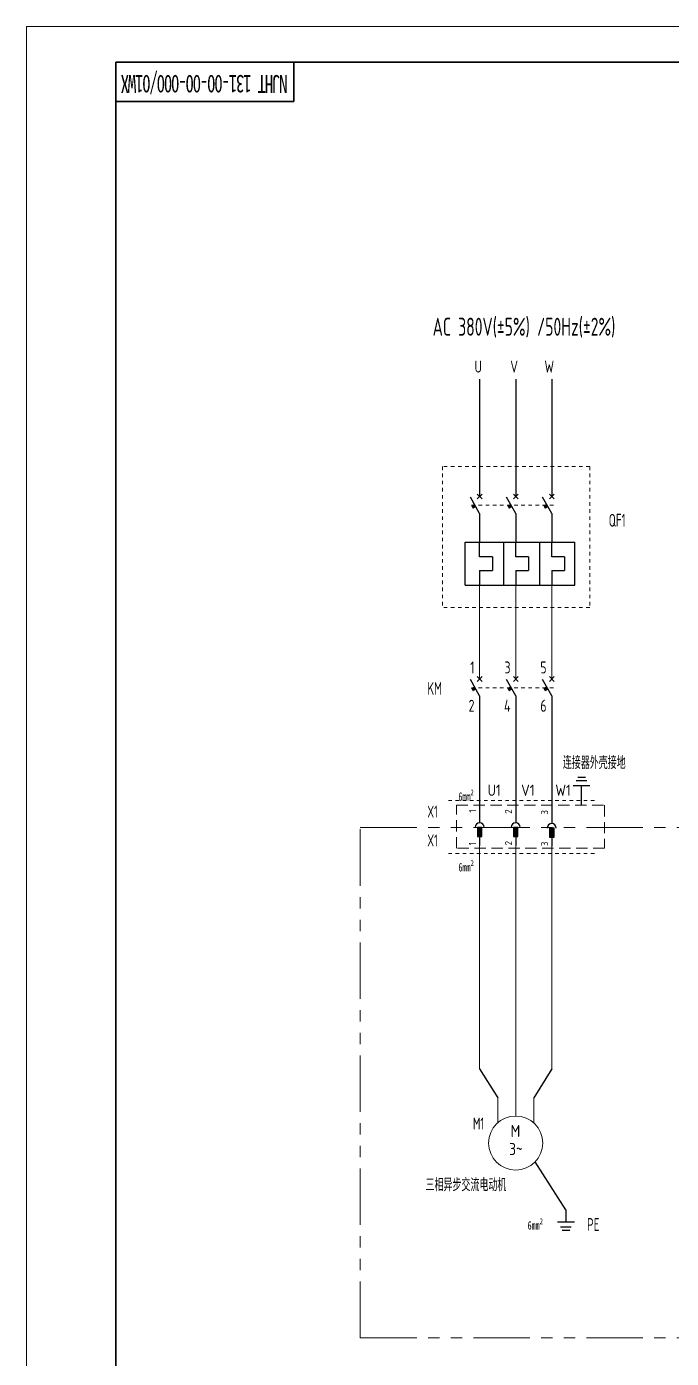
# Model space of a CAD drawing. Header units: millimetres. Extents: x 0 to 840, y 0 to 594.
# Drawn here: x 0 to 181, y 219.9 to 594 of the extents above; entities that cross this region are included whole.
import ezdxf
from ezdxf.enums import TextEntityAlignment as Align

# ---------------------------------------------------------------- set-up
doc = ezdxf.new("R2010")
doc.units = ezdxf.units.MM
for name, pattern in [('CENTER2', [12, 7, -1, 1, -1, 1, -1]), ('HIDDEN', [9.525, 6.35, -3.175]), ('PHANTOM2', [31.75, 15.875, -3.175, 3.175, -3.175, 3.175, -3.175]), ('虚线', [2, 1, -1])]:
    doc.linetypes.add(name, pattern=pattern)
for name, color, linetype, lineweight in [('BLK_0.5mm^2', 7, 'Continuous', 18), ('MISC', 2, 'Continuous', 18), ('TAGFIXED', 7, 'Continuous', 18), ('TERMS', 4, 'Continuous', 18), ('WIREFIXED', 4, 'Continuous', 18), ('双点划线', 6, 'CENTER2', 18), ('尺寸线层', 3, 'Continuous', 13), ('标注', 3, 'Continuous', 18), ('虚线', 2, 'HIDDEN', 18), ('虚线层', 6, '虚线', 13)]:
    doc.layers.add(name, color=color, linetype=linetype, lineweight=lineweight)
doc.styles.add('WD_IEC', font='isocp2.shx', dxfattribs={"width": 0.9, "bigfont": 'gbcbig.shx'})
doc.styles.add('工程字', font='gbenor.shx', dxfattribs={"bigfont": 'gbcbig.shx'})
doc.styles.add('海泰汉字样式', font='仿宋_GB2312.ttf', dxfattribs={"width": 0.7})

# ---------------------------------------------------------------- blocks, each defined once
blk = doc.blocks.new('HTDrawingNo')
at = {"insert": (50, 578.5), "char_height": 5, "width": 50, "attachment_point": 5, "rotation": 180, "style": '海泰汉字样式'}
blk.add_mtext('{\\T0.85;NJHT 131-00-00-000/01WX}', dxfattribs=at)
blk = doc.blocks.new('NJHT-A1')
at = {"color": 7, "linetype": 'Continuous', "lineweight": 18}
for p in [(0, 0), (840, 594)]:
    blk.add_line(p, (0, 594), dxfattribs=at)
at = {"color": 7, "linetype": 'Continuous', "lineweight": 35}
for p, q in [((830, 584), (25, 584)), ((25, 584), (25, 10))]:
    blk.add_line(p, q, dxfattribs=at)
blk.add_lwpolyline([(75, 584), (75, 573), (25, 573)], dxfattribs=at)
at = {"color": 2, "linetype": 'Continuous', "lineweight": 18, "style": '海泰汉字样式', "width": 0.6}
blk.add_attdef('5', text='', height=5, rotation=180, dxfattribs=at).set_placement((50, 578.5), align=Align.MIDDLE_CENTER)
at = {"color": 2, "linetype": 'Continuous', "lineweight": 18, "style": '海泰汉字样式'}
for tag, height, width, p in [('1', 5, 0.7, (805, 59.25)), ('7', 5, 0.7, (755, 50.5)), ('2', 5, 0.7, (805, 51.75)), ('3', 5, 0.6, (805, 38)), ('12', 3.5, 0.7, (668, 34.5)), ('13', 3.5, 0.6, (682, 34.5)), ('20', 3.5, 0.7, (708, 34.5)), ('21', 3.5, 0.6, (722, 34.5)), ('14', 3.5, 0.7, (668, 27.5)), ('15', 3.5, 0.6, (682, 27.5)), ('22', 3.5, 0.7, (708, 27.5)), ('23', 3.5, 0.6, (722, 27.5)), ('8', 3.5, 0.7, (762, 22.5)), ('9', 3.5, 0.7, (774, 22.5)), ('4', 5, 0.6, (805, 22.5)), ('16', 3.5, 0.7, (668, 20.5)), ('17', 3.5, 0.6, (682, 20.5)), ('24', 3.5, 0.7, (708, 20.5)), ('25', 3.5, 0.6, (722, 20.5)), ('18', 3.5, 0.7, (668, 13.5)), ('19', 3.5, 0.6, (682, 13.5)), ('26', 3.5, 0.7, (708, 13.5)), ('27', 3.5, 0.6, (722, 13.5)), ('11', 3.5, 0.7, (742.5, 13.5)), ('10', 3.5, 0.7, (767.5, 13.5)), ('6', 3.5, 0.7, (811.57, 13.5))]:
    blk.add_attdef(tag, text='', height=height, dxfattribs=dict(at, width=width)).set_placement(p, align=Align.MIDDLE_CENTER)
blk = doc.blocks.new('WD_WNV_1')
at = {"linetype": 'Continuous', "style": 'WD_IEC', "width": 0.8}
blk.add_attdef('WIRENO', text='', height=2.5, dxfattribs=at).set_placement((-1.6, 0), align=Align.MIDDLE_RIGHT)
at = {"style": 'WD_IEC'}
for tag, p in [('W08USER', (-1, 0.375)), ('W04USER', (-1, 0.875)), ('W05USER', (-1, 0.75)), ('W09USER', (-1, 0.25)), ('W03USER', (-1, 1)), ('W06USER', (-1, 0.625)), ('W07USER', (-1, 0.5)), ('W02USER', (-1, 1.125)), ('W01USER', (-1, 1.25)), ('W10USER', (-1, 0.125))]:
    blk.add_attdef(tag, text='', height=0.08, dxfattribs=at).set_placement(p, align=Align.CENTER)
blk = doc.blocks.new('fse')
blk.add_hatch(color=256).paths.add_polyline_path([(-62.47, -297.35), (-62.47, -293.6), (-64.34, -293.6), (-64.34, -297.35)], flags=0)
for p, q in [((-63.41, -286.1), (-63.41, -291.72)), ((-63.41, -297.35), (-63.41, -301.1))]:
    blk.add_line(p, q)
blk.add_lwpolyline([(-62.47, -293.6), (-64.34, -293.6), (-64.34, -297.35), (-62.47, -297.35)], close=True)
blk.add_arc((-63.41, -293.6), 1.88, 0, 180)
blk.add_point((-63.41, -293.6))
at = {"layer": 'TERMS', "style": 'WD_IEC'}
blk.add_attdef('1', text='', height=3, rotation=90, dxfattribs=at).set_placement((-64.91, -286.1), align=Align.RIGHT)
blk.add_attdef('1', (-64.91, -301.1), '', height=3, rotation=90, dxfattribs=at)
blk = doc.blocks.new('VMO1_3P_1')
for p, q in [((-5, 0), (-5, -6.91)), ((0, 0), (0, -5)), ((5, 0), (5, -6.91))]:
    blk.add_line(p, q)
blk.add_circle((0, -12.5), 7.5)
at = {"style": 'WD_IEC', "width": 0.9}
for tag, p, height in [('X2TERM01', (-5, 0), 0.32), ('X2TERM02', (0, 0), 0.32), ('X2TERM03', (5, 0), 0.32), ('MFG', (10.25, -11), 1.5), ('X4LINK', (-7.5, -12.5), 0.32), ('X1LINK', (7.5, -12.5), 0.32), ('CAT', (10.25, -13.5), 1.5), ('ASSYCODE', (8.5, -16.5), 1), ('FAMILY', (8.5, -18), 1), ('CATDESC', (8.5, -19.5), 1), ('INST', (12.5, -23.75), 2.5), ('DESC2', (12.5, -27.5), 2.5), ('DESC3', (12.5, -31.25), 2.5)]:
    blk.add_attdef(tag, p, '', height=height, dxfattribs=at)
for tag, p in [('TERM01A', (-4.38, 0)), ('TERM02A', (0.62, 0)), ('TERM03A', (5.62, 0)), ('TERM01B', (-4.38, -2.5)), ('TERM02B', (0.62, -2.5)), ('TERM03B', (5.62, -2.5))]:
    blk.add_attdef(tag, text='', height=2, dxfattribs=at).set_placement(p, align=Align.TOP_LEFT)
for tag, p in [('TAG1F', (-8.75, -8.75)), ('LOC', (-8.75, -13.75))]:
    blk.add_attdef(tag, text='', height=2.5, dxfattribs=at).set_placement(p, align=Align.RIGHT)
for tag, p in [('TEXT', (-0.06, -10.83)), ('PHASE', (0.05, -15.83)), ('DESC1', (0, -23.75)), ('RATING1', (0, -27.5)), ('RATING2', (0, -31.25)), ('RATING3', (0, -35))]:
    blk.add_attdef(tag, text='', height=2.5, dxfattribs=at).set_placement(p, align=Align.CENTER)
at = {"lineweight": 15, "style": 'WD_IEC', "width": 0.9}
blk.add_attdef('XREF', (12.5, -34.5), '', height=2, dxfattribs=at)

msp = doc.modelspace()

# ---------------------------------------------------------------- hatches: boundary and pattern name
for points in [[(125.71, 459.93), (124.81, 459.44), (125.31, 458.54), (126.21, 459.04)], [(135.84, 459.93), (134.94, 459.44), (135.44, 458.54), (136.33, 459.04)], [(145.96, 459.93), (145.06, 459.44), (145.56, 458.54), (146.46, 459.04)], [(125.71, 408.67), (124.81, 408.17), (125.31, 407.28), (126.21, 407.77)], [(135.84, 408.67), (134.94, 408.17), (135.44, 407.28), (136.33, 407.77)], [(145.96, 408.67), (145.06, 408.17), (145.56, 407.28), (146.46, 407.77)]]:
    msp.add_hatch(color=256).paths.add_polyline_path(points, flags=0)

# ---------------------------------------------------------------- linework, layer by layer
for p, q in [((127.21, 494.98), (127.21, 462.02)), ((137.33, 494.98), (137.33, 462.02)), ((147.46, 494.98), (147.46, 462.02)), ((127.21, 457.24), (124.65, 461.85)), ((127.87, 461.34), (126.55, 462.69)), ((126.55, 461.34), (127.87, 462.69)), ((137.33, 457.24), (134.77, 461.85)), ((137.99, 461.34), (136.67, 462.69)), ((136.67, 461.34), (137.99, 462.69)), ((147.46, 457.24), (144.9, 461.85)), ((148.12, 461.34), (146.8, 462.69)), ((146.8, 461.34), (148.12, 462.69)), ((127.21, 457.24), (127.21, 449.14)), ((137.33, 457.24), (137.33, 449.14)), ((147.46, 457.24), (147.46, 449.14)), ((123.12, 449.14), (153.98, 449.14)), ((123.12, 437.12), (123.12, 449.14)), ((127.21, 445.08), (127.21, 449.14)), ((134.03, 437.12), (134.03, 449.14)), ((137.33, 445.08), (137.33, 449.14)), ((144.15, 437.12), (144.15, 449.14)), ((147.46, 445.08), (147.46, 449.14)), ((153.98, 437.12), (153.98, 449.14)), ((130.8, 445.08), (127.21, 445.08)), ((130.8, 445.08), (130.8, 441.24)), ((140.92, 445.08), (137.33, 445.08)), ((140.92, 445.08), (140.92, 441.24)), ((151.05, 445.08), (147.46, 445.08)), ((151.05, 445.08), (151.05, 441.24)), ((127.21, 441.24), (127.21, 437.12)), ((127.21, 441.24), (130.8, 441.24)), ((137.33, 441.24), (140.92, 441.24)), ((137.33, 441.24), (137.33, 437.12)), ((147.46, 441.24), (151.05, 441.24)), ((147.46, 441.24), (147.46, 437.12)), ((123.12, 437.12), (153.98, 437.12)), ((127.21, 405.98), (124.65, 410.59)), ((127.87, 410.08), (126.55, 411.43)), ((126.55, 410.08), (127.87, 411.43)), ((137.33, 405.98), (134.77, 410.59)), ((137.99, 410.08), (136.67, 411.43)), ((136.67, 410.08), (137.99, 411.43)), ((147.46, 405.98), (144.9, 410.59)), ((148.12, 410.08), (146.8, 411.43)), ((146.8, 410.08), (148.12, 411.43)), ((127.21, 405.98), (127.21, 374.13)), ((137.33, 405.98), (137.33, 374.13)), ((147.46, 405.98), (147.46, 373.91)), ((155.82, 375.33), (155.82, 380.84)), ((127.21, 301.25), (132.27, 293.05)), ((147.46, 301.25), (142.4, 293.05)), ((151.44, 261.62), (142.75, 275.07)), ((151.44, 261.62), (151.44, 258.22))]:
    msp.add_line(p, q)
at = {"color": 1}
for p, q in [((154.33, 382.21), (157.31, 382.21)), ((154.75, 383.13), (156.89, 383.13)), ((153.46, 380.84), (158.19, 380.84)), ((149.08, 258.22), (153.81, 258.22)), ((149.95, 256.85), (152.93, 256.85)), ((150.37, 255.94), (152.51, 255.94))]:
    msp.add_line(p, q, dxfattribs=at)
at = {"layer": 'BLK_0.5mm^2'}
for p, q in [((127.21, 429.45), (127.21, 441.24)), ((127.21, 429.45), (127.21, 440.95)), ((137.33, 429.45), (137.33, 441.24)), ((137.33, 429.45), (137.33, 440.95)), ((147.46, 429.45), (147.46, 441.24)), ((147.46, 429.45), (147.46, 440.95)), ((127.21, 416.46), (127.21, 429.45)), ((127.21, 410.75), (127.21, 429.45)), ((137.33, 429.05), (137.33, 429.45)), ((137.33, 410.75), (137.33, 429.45)), ((147.46, 416.46), (147.46, 429.45)), ((147.46, 410.75), (147.46, 429.45)), ((127.21, 364.01), (127.21, 368.2)), ((127.21, 301.25), (127.21, 364.01)), ((137.33, 293.05), (137.33, 364.01)), ((137.33, 362.96), (137.33, 363.18)), ((147.46, 301.25), (147.46, 363.79))]:
    msp.add_line(p, q, dxfattribs=at)
at = {"layer": 'Defpoints'}
msp.add_line((147.46, 437.12), (147.46, 437.12), dxfattribs=at)
at = {"layer": '双点划线', "linetype": 'PHANTOM2'}
for p, q in [((93.69, 369.07), (677.2, 369.07)), ((93.69, 225.64), (93.69, 369.07)), ((93.69, 225.64), (677.2, 225.64))]:
    msp.add_line(p, q, dxfattribs=at)
at = {"layer": '虚线', "ltscale": 0.5}
for p, q in [((120.69, 363.18), (120.69, 375.33)), ((120.69, 375.33), (162.26, 375.33)), ((162.26, 375.33), (162.26, 363.18)), ((162.26, 363.18), (120.69, 363.18))]:
    msp.add_line(p, q, dxfattribs=at)
at = {"layer": '虚线层'}
for p, q in [((158.13, 470.43), (116.76, 470.43)), ((116.76, 470.43), (116.76, 430.8)), ((158.13, 470.43), (158.13, 430.8)), ((147.9, 459.54), (124.9, 459.54)), ((158.13, 430.8), (116.76, 430.8)), ((147.9, 408.28), (124.9, 408.28)), ((159.44, 376.63), (117.82, 376.63)), ((159.44, 361.73), (117.82, 361.73))]:
    msp.add_line(p, q, dxfattribs=at)

# ---------------------------------------------------------------- block references
for name in ['NJHT-A1', 'HTDrawingNo']:
    msp.add_blockref(name, (0, 0))
ref = msp.add_blockref('fse', (170.01, 567.25), dxfattribs=dict(xscale=0.675, yscale=0.675, zscale=0.675))
ref.add_attrib('1', '1', (126.2, 364.01), dxfattribs={"layer": 'TERMS', "height": 2.02, "rotation": 90, "style": 'WD_IEC'})
ref.add_attrib('1', '1', dxfattribs={"layer": 'TERMS', "height": 2.02, "rotation": 90, "style": 'WD_IEC'}).set_placement((126.2, 374.13), align=Align.RIGHT)
ref = msp.add_blockref('fse', (180.13, 567.25), dxfattribs=dict(xscale=0.675, yscale=0.675, zscale=0.675))
ref.add_attrib('1', '2', (136.32, 364.01), dxfattribs={"layer": 'TERMS', "height": 2.02, "rotation": 90, "style": 'WD_IEC'})
ref.add_attrib('1', '2', dxfattribs={"layer": 'TERMS', "height": 2.02, "rotation": 90, "style": 'WD_IEC'}).set_placement((136.32, 374.13), align=Align.RIGHT)
ref = msp.add_blockref('fse', (190.26, 567.03), dxfattribs=dict(xscale=0.675, yscale=0.675, zscale=0.675))
ref.add_attrib('1', '3', (146.45, 363.79), dxfattribs={"layer": 'TERMS', "height": 2.02, "rotation": 90, "style": 'WD_IEC'})
ref.add_attrib('1', '3', dxfattribs={"layer": 'TERMS', "height": 2.02, "rotation": 90, "style": 'WD_IEC'}).set_placement((146.45, 373.91), align=Align.RIGHT)
at = {"layer": '尺寸线层'}
ref = msp.add_blockref('VMO1_3P_1', (137.33, 293.05), dxfattribs=dict(at, xscale=1.0125, yscale=1.0125, zscale=1.0125))
ref.add_attrib('TAG1F', 'M1', dxfattribs={"layer": 'TAGFIXED', "color": 2, "height": 3.375, "style": 'WD_IEC', "width": 0.7}).set_placement((128.47, 284.19), align=Align.RIGHT)
ref.add_attrib('TEXT', 'M', dxfattribs={"layer": 'MISC', "height": 3.38, "style": 'WD_IEC', "width": 0.9}).set_placement((137.27, 282.08), align=Align.CENTER)
ref.add_attrib('PHASE', '3~', dxfattribs={"layer": 'MISC', "height": 3.375, "style": 'WD_IEC', "width": 0.9}).set_placement((137.38, 277.02), align=Align.CENTER)
at = {"layer": '标注', "color": 3}
ref = msp.add_blockref('WD_WNV_1', (129.48, 498.5), dxfattribs=dict(at, xscale=1.0125, yscale=1.0125, zscale=1.0125))
ref.add_attrib('WIRENOF', 'U', dxfattribs={"layer": 'WIREFIXED', "linetype": 'Continuous', "height": 3.38, "style": 'WD_IEC', "width": 0.8}).set_placement((127.86, 498.5), align=Align.MIDDLE_RIGHT)
ref = msp.add_blockref('WD_WNV_1', (139.6, 498.5), dxfattribs=dict(at, xscale=1.0125, yscale=1.0125, zscale=1.0125))
ref.add_attrib('WIRENOF', 'V', dxfattribs={"layer": 'WIREFIXED', "linetype": 'Continuous', "height": 3.38, "style": 'WD_IEC', "width": 0.8}).set_placement((137.98, 498.5), align=Align.MIDDLE_RIGHT)
ref = msp.add_blockref('WD_WNV_1', (149.73, 498.5), dxfattribs=dict(at, xscale=1.0125, yscale=1.0125, zscale=1.0125))
ref.add_attrib('WIRENOF', 'W', dxfattribs={"layer": 'WIREFIXED', "linetype": 'Continuous', "height": 3.38, "style": 'WD_IEC', "width": 0.8}).set_placement((148.11, 498.5), align=Align.MIDDLE_RIGHT)
ref = msp.add_blockref('WD_WNV_1', (127.38, 413.98), dxfattribs=dict(at, xscale=1.0125, yscale=1.0125, zscale=1.0125))
ref.add_attrib('WIRENOF', '1', dxfattribs={"layer": 'WIREFIXED', "linetype": 'Continuous', "height": 3.38, "style": 'WD_IEC', "width": 0.8}).set_placement((125.76, 413.98), align=Align.MIDDLE_RIGHT)
ref = msp.add_blockref('WD_WNV_1', (137.51, 413.98), dxfattribs=dict(at, xscale=1.0125, yscale=1.0125, zscale=1.0125))
ref.add_attrib('WIRENOF', '3', dxfattribs={"layer": 'WIREFIXED', "linetype": 'Continuous', "height": 3.38, "style": 'WD_IEC', "width": 0.8}).set_placement((135.89, 413.98), align=Align.MIDDLE_RIGHT)
ref = msp.add_blockref('WD_WNV_1', (147.63, 413.98), dxfattribs=dict(at, xscale=1.0125, yscale=1.0125, zscale=1.0125))
ref.add_attrib('WIRENOF', '5', dxfattribs={"layer": 'WIREFIXED', "linetype": 'Continuous', "height": 3.38, "style": 'WD_IEC', "width": 0.8}).set_placement((146.01, 413.98), align=Align.MIDDLE_RIGHT)
ref = msp.add_blockref('WD_WNV_1', (127.38, 403.22), dxfattribs=dict(at, xscale=1.0125, yscale=1.0125, zscale=1.0125))
ref.add_attrib('WIRENOF', '2', dxfattribs={"layer": 'WIREFIXED', "linetype": 'Continuous', "height": 3.38, "style": 'WD_IEC', "width": 0.8}).set_placement((125.76, 403.22), align=Align.MIDDLE_RIGHT)
ref = msp.add_blockref('WD_WNV_1', (137.51, 403.22), dxfattribs=dict(at, xscale=1.0125, yscale=1.0125, zscale=1.0125))
ref.add_attrib('WIRENOF', '4', dxfattribs={"layer": 'WIREFIXED', "linetype": 'Continuous', "height": 3.38, "style": 'WD_IEC', "width": 0.8}).set_placement((135.89, 403.22), align=Align.MIDDLE_RIGHT)
ref = msp.add_blockref('WD_WNV_1', (147.63, 403.22), dxfattribs=dict(at, xscale=1.0125, yscale=1.0125, zscale=1.0125))
ref.add_attrib('WIRENOF', '6', dxfattribs={"layer": 'WIREFIXED', "linetype": 'Continuous', "height": 3.38, "style": 'WD_IEC', "width": 0.8}).set_placement((146.01, 403.22), align=Align.MIDDLE_RIGHT)

# ---------------------------------------------------------------- texts
at = {"layer": 'TERMS', "style": '工程字'}
for s, p in [('U1', (129.45, 381.07)), ('V1', (138.87, 381.07)), ('W1', (148.47, 381.07))]:
    msp.add_text(s, height=3.15, dxfattribs=at).set_placement(p, align=Align.TOP_LEFT)
at = {"layer": '尺寸线层', "attachment_point": 1, "style": '海泰汉字样式'}
for s, insert, char_height, width in [('{\\Fisocp2,gbcbig|c0;\\W0.7;\\C3;AC 380V\\Fisocp2,gbcbig|c134;(±5%) /50Hz(±2%)}', (114.01, 512.23), 5.0625, 59.2668), ('{\\Fisocp2,gbcbig|c0;\\W0.7;QF\\Fisocp2,gbcbig|c134;1}', (163.46, 457.13), 3.6, 39.8463), ('{\\Fisocp2,gbcbig|c134;\\W0.7;KM}', (112.55, 409.88), 3.6, 39.8463), ('{\\Fisocp2,gbcbig|c134;\\W0.7;\\C3;连接器外壳接地}', (150.57, 389.06), 3.6, 39.8463)]:
    msp.add_mtext(s, dxfattribs=dict(at, insert=insert, char_height=char_height, width=width))
at = {"layer": '尺寸线层', "attachment_point": 1, "line_spacing_factor": 0.99982, "style": '海泰汉字样式'}
for s, insert, char_height, width in [('{\\Fisocp2,gbcbig|c134;\\W0.7;\\C3;X1}', (112.5, 375.17), 3.375, 18.8906), ('{\\Fisocp2,gbcbig|c134;\\W0.7;\\C3;X1}', (112.5, 367.08), 3.375, 18.8906), ('{\\Fisocp2,gbcbig|c134;\\C3;三相异步交流电动机}', (112.02, 270.45), 3.6, 34.2408), ('{\\Fisocp2,gbcbig|c134;\\W0.7;\\C3;PE}', (157.36, 259.3), 3.6, 17.9946)]:
    msp.add_mtext(s, dxfattribs=dict(at, insert=insert, char_height=char_height, width=width))
at = {"layer": '标注', "color": 2, "char_height": 2.3625, "width": 6.4149, "attachment_point": 1, "style": '海泰汉字样式'}
for insert in [(121.24, 379.72), (121.27, 359.85), (140.68, 259.25)]:
    msp.add_mtext('\\A1;6mm{\\H0.7x;\\S2^ ;}', dxfattribs=dict(at, insert=insert))

doc.saveas('drawing.dxf')
